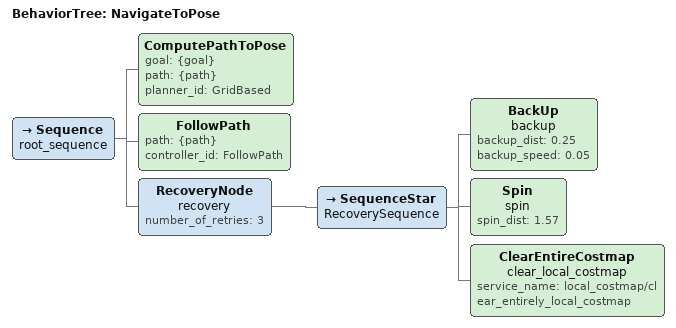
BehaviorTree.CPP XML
<!-- my_nav_bt.xml -->
<root main_tree_to_execute="NavigateToPose">

  <BehaviorTree ID="NavigateToPose">
    <Sequence name="root_sequence">

      <!-- Compute path using planner -->
      <ComputePathToPose goal="{goal}" path="{path}" planner_id="GridBased"/>

      <!-- Follow that path -->
      <FollowPath path="{path}" controller_id="FollowPath"/>

      <!-- If something fails, go to recovery -->
      <RecoveryNode name="recovery" number_of_retries="3">
        <SequenceStar name="RecoverySequence">

          <!-- Step 1: Back up -->
          <BackUp name="backup" backup_dist="0.25" backup_speed="0.05"/>

          <!-- Step 2: Rotate to adjust orientation -->
          <Spin name="spin" spin_dist="1.57"/> <!-- 90 degrees -->

          <!-- Step 3: Clear local costmap -->
          <ClearEntireCostmap name="clear_local_costmap"
                    service_name="local_costmap/clear_entirely_local_costmap"/>

        </SequenceStar>
      </RecoveryNode>

    </Sequence>
  </BehaviorTree>

</root>
